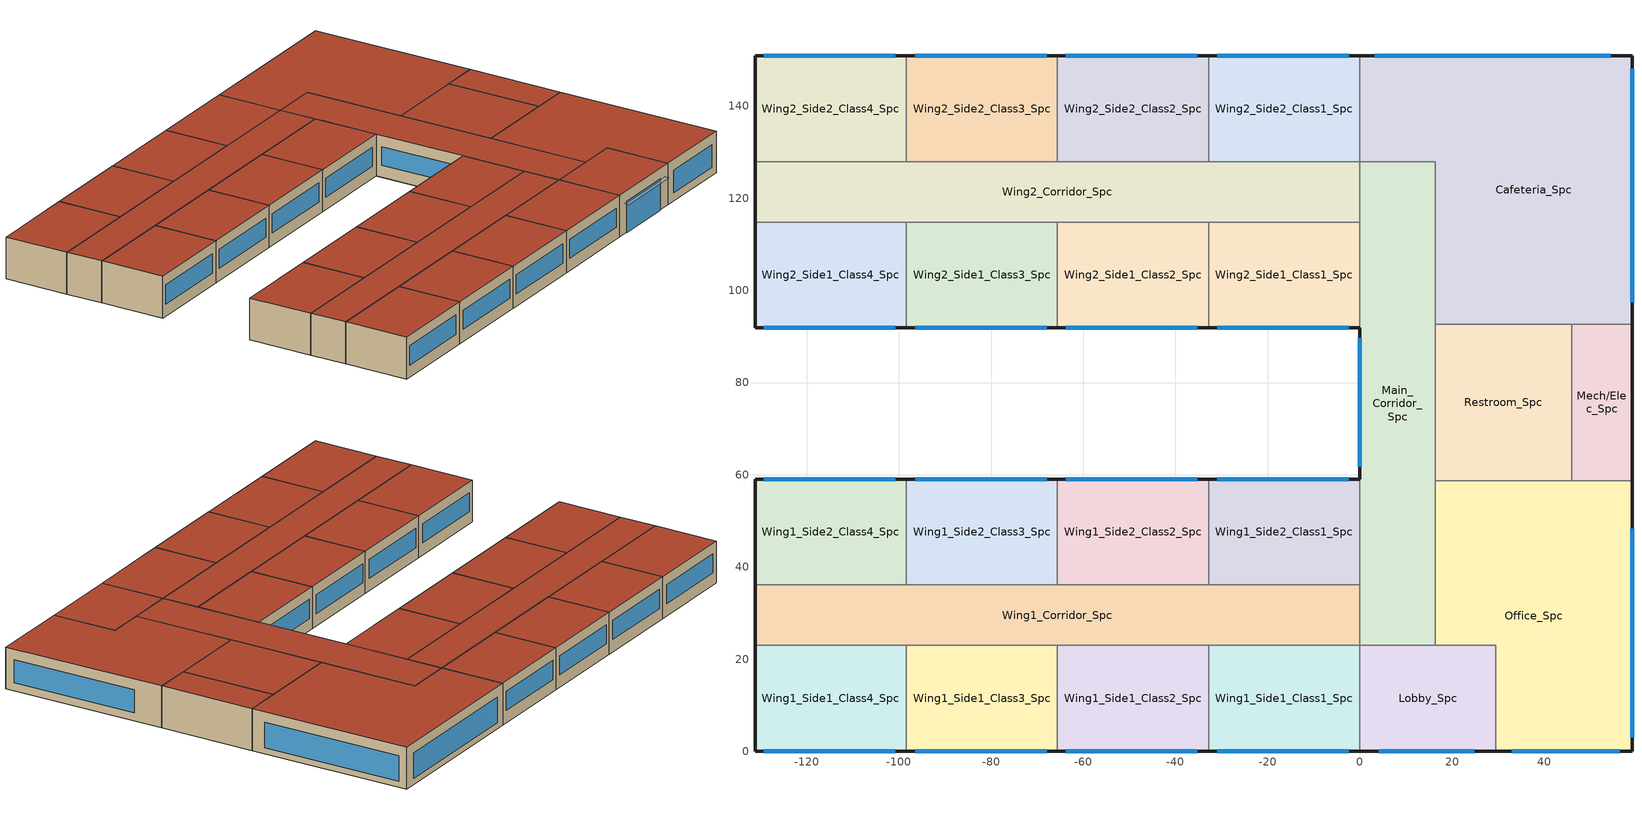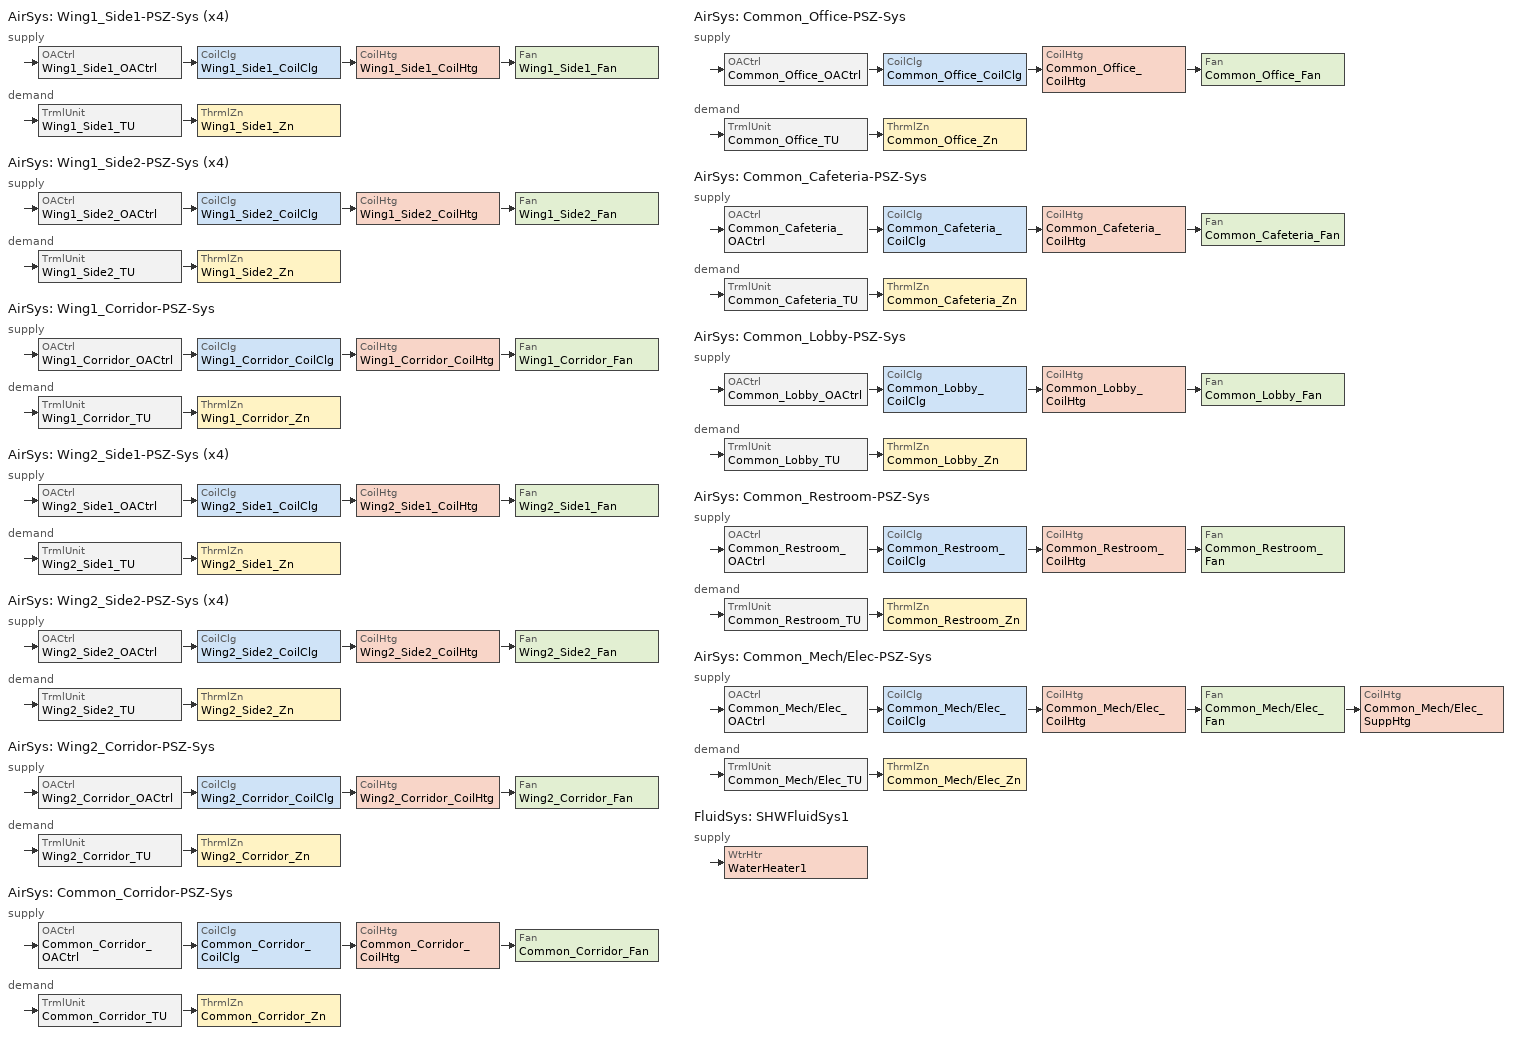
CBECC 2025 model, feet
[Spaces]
Cafeteria_Spc
 floor ground (Base_CZ12-SlabOnOrBelowGradeF073): 59.06,150.92 59.06,92.7 16.4,92.7 16.4,127.95 0,127.95 0,150.92 z0
 wall outside (Base_CZ12-NonresMetalFrameWallU062): 59.06,92.7 59.06,150.92 0,150.92 z0:14.76
 wall to Restroom_Spc (NACM_Interior Wall): 16.4,92.7 45.93,92.7 z0:14.76
 wall to Main_Corridor_Spc (NACM_Interior Wall): 0,127.95 16.4,127.95 16.4,92.7 z0:14.76
 wall to Wing2_Side2_Class1_Spc (NACM_Interior Wall): 0,150.92 0,144.36 0,127.95 z0:14.76
 wall to Mech/Elec_Spc (NACM_Interior Wall): 45.93,92.7 59.06,92.7 z0:14.76
 window (Base_AllCZ_FixedWindowU36): 54.47,150.92 3.25,150.92 / 59.06,97.42 59.06,148.04 z2.04:11.03
 roof outside (Base_CZ12-FlatNonresWoodFramingAndOtherRoofU039): 59.06,92.7 59.06,150.92 0,150.92 0,127.95 16.4,127.95 16.4,92.7 z14.76
Restroom_Spc
 floor ground (Base_CZ12-SlabOnOrBelowGradeF073): 45.93,92.7 45.93,58.68 16.4,58.68 16.4,92.7 z0
 wall to Main_Corridor_Spc (NACM_Interior Wall): 16.4,92.7 16.4,58.68 z0:14.76
 wall to Mech/Elec_Spc (NACM_Interior Wall): 45.93,58.68 45.93,92.7 z0:14.76
 wall to Office_Spc (NACM_Interior Wall): 16.4,58.68 45.93,58.68 z0:14.76
 roof outside (Base_CZ12-FlatNonresWoodFramingAndOtherRoofU039): 45.93,58.68 45.93,92.7 16.4,92.7 16.4,58.68 z14.76
Main_Corridor_Spc
 floor ground (Base_CZ12-SlabOnOrBelowGradeF073): 16.4,127.95 16.4,22.97 0,22.97 0,127.95 z0
 wall outside (Base_CZ12-NonresMetalFrameWallU062): 0,91.86 0,59.06 z0:14.76
 wall to Lobby_Spc (NACM_Interior Wall): 0,22.97 16.4,22.97 z0:14.76
 wall to Wing2_Corridor_Spc (NACM_Interior Wall): 0,127.95 0,114.83 z0:14.76
 wall to Office_Spc (NACM_Interior Wall): 16.4,22.97 16.4,58.68 z0:14.76
 wall to Wing1_Corridor_Spc (NACM_Interior Wall): 0,36.09 0,22.97 z0:14.76
 wall to Wing1_Side2_Class1_Spc (NACM_Interior Wall): 0,59.06 0,36.09 z0:14.76
 wall to Wing2_Side1_Class1_Spc (NACM_Interior Wall): 0,114.83 0,111.55 0,91.86 z0:14.76
 window (Base_AllCZ_FixedWindowU36): 0,89.67 0,61.72 z4.33:10.79
 roof outside (Base_CZ12-FlatNonresWoodFramingAndOtherRoofU039): 16.4,22.97 16.4,127.95 0,127.95 0,22.97 z14.76
Wing2_Side2_Class1_Spc
 floor ground (Base_CZ12-SlabOnOrBelowGradeF073): 0,150.92 0,127.95 -32.81,127.95 -32.81,150.92 z0
 wall outside (Base_CZ12-NonresMetalFrameWallU062): 0,150.92 -32.81,150.92 z0:14.76
 wall to Wing2_Corridor_Spc (NACM_Interior Wall): -32.81,127.95 0,127.95 z0:14.76
 wall to Wing2_Side2_Class2_Spc (NACM_Interior Wall): -32.81,150.92 -32.81,127.95 z0:14.76
 window (Base_AllCZ_FixedWindowU36): -2.4,150.92 -30.94,150.92 z4.27:11.03
 roof outside (Base_CZ12-FlatNonresWoodFramingAndOtherRoofU039): 0,127.95 0,150.92 -32.81,150.92 -32.81,127.95 z14.76
Mech/Elec_Spc
 floor ground (Base_CZ12-SlabOnOrBelowGradeF073): 59.06,92.7 59.06,58.68 45.93,58.68 45.93,92.7 z0
 wall outside (Base_CZ12-NonresMetalFrameWallU062): 59.06,58.68 59.06,92.7 z0:14.76
 wall to Office_Spc (NACM_Interior Wall): 45.93,58.68 59.06,58.68 z0:14.76
 roof outside (Base_CZ12-FlatNonresWoodFramingAndOtherRoofU039): 59.06,58.68 59.06,92.7 45.93,92.7 45.93,58.68 z14.76
Lobby_Spc
 floor ground (Base_CZ12-SlabOnOrBelowGradeF073): 29.53,22.97 29.53,0 0,0 0,22.97 z0
 wall outside (Base_CZ12-NonresMetalFrameWallU062): 0,0 29.53,0 z0:14.76
 wall to Office_Spc (NACM_Interior Wall): 29.53,0 29.53,22.97 16.4,22.97 z0:14.76
 wall to Wing1_Side1_Class1_Spc (NACM_Interior Wall): 0,22.97 0,0 z0:14.76
 window (Base_AllCZ_FixedWindowU36): 4.12,0 24.85,0 z0:10.99
 roof outside (Base_CZ12-FlatNonresWoodFramingAndOtherRoofU039): 29.53,0 29.53,22.97 0,22.97 0,0 z14.76
Office_Spc
 floor ground (Base_CZ12-SlabOnOrBelowGradeF073): 59.06,58.68 59.06,0 29.53,0 29.53,22.97 16.4,22.97 16.4,58.68 z0
 wall outside (Base_CZ12-NonresMetalFrameWallU062): 29.53,0 59.06,0 59.06,58.68 z0:14.76
 window (Base_AllCZ_FixedWindowU36): 59.06,3.07 59.06,48.28 z2.98:11.03; 56.4,0,11.03 32.94,0,11 32.94,0,2.98 56.4,0,2.98
 roof outside (Base_CZ12-FlatNonresWoodFramingAndOtherRoofU039): 59.06,0 59.06,58.68 16.4,58.68 16.4,22.97 29.53,22.97 29.53,0 z14.76
Wing1_Side1_Class1_Spc
 floor ground (Base_CZ12-SlabOnOrBelowGradeF073): 0,22.97 0,0 -32.81,0 -32.81,22.97 z0
 wall outside (Base_CZ12-NonresMetalFrameWallU062): -32.81,0 0,0 z0:14.76
 wall to Wing1_Corridor_Spc (NACM_Interior Wall): 0,22.97 -32.81,22.97 z0:14.76
 wall to Wing1_Side1_Class2_Spc (NACM_Interior Wall): -32.81,22.97 -32.81,0 z0:14.76
 window (Base_AllCZ_FixedWindowU36): -30.94,0 -2.4,0 z4.27:11.03
 roof outside (Base_CZ12-FlatNonresWoodFramingAndOtherRoofU039): 0,0 0,22.97 -32.81,22.97 -32.81,0 z14.76
Wing2_Corridor_Spc
 floor ground (Base_CZ12-SlabOnOrBelowGradeF073): 0,127.95 0,114.83 -131.23,114.83 -131.23,127.95 z0
 wall outside (Base_CZ12-NonresMetalFrameWallU062): -131.23,127.95 -131.23,114.83 z0:14.76
 wall to Wing2_Side2_Class4_Spc (NACM_Interior Wall): -98.43,127.95 -131.23,127.95 z0:14.76
 wall to Wing2_Side2_Class3_Spc (NACM_Interior Wall): -65.62,127.95 -98.43,127.95 z0:14.76
 wall to Wing2_Side2_Class2_Spc (NACM_Interior Wall): -32.81,127.95 -65.62,127.95 z0:14.76
 wall to Wing2_Side1_Class1_Spc (NACM_Interior Wall): -32.81,114.83 0,114.83 z0:14.76
 wall to Wing2_Side1_Class2_Spc (NACM_Interior Wall): -65.62,114.83 -32.81,114.83 z0:14.76
 wall to Wing2_Side1_Class3_Spc (NACM_Interior Wall): -98.43,114.83 -65.62,114.83 z0:14.76
 wall to Wing2_Side1_Class4_Spc (NACM_Interior Wall): -131.23,114.83 -98.43,114.83 z0:14.76
 roof outside (Base_CZ12-FlatNonresWoodFramingAndOtherRoofU039): 0,114.83 0,127.95 -131.23,127.95 -131.23,114.83 z14.76
Wing1_Corridor_Spc
 floor ground (Base_CZ12-SlabOnOrBelowGradeF073): 0,36.09 0,22.97 -131.23,22.97 -131.23,36.09 z0
 wall outside (Base_CZ12-NonresMetalFrameWallU062): -131.23,36.09 -131.23,22.97 z0:14.76
 wall to Wing1_Side2_Class4_Spc (NACM_Interior Wall): -98.43,36.09 -131.23,36.09 z0:14.76
 wall to Wing1_Side2_Class3_Spc (NACM_Interior Wall): -65.62,36.09 -98.43,36.09 z0:14.76
 wall to Wing1_Side2_Class2_Spc (NACM_Interior Wall): -32.81,36.09 -65.62,36.09 z0:14.76
 wall to Wing1_Side2_Class1_Spc (NACM_Interior Wall): 0,36.09 -32.81,36.09 z0:14.76
 wall to Wing1_Side1_Class2_Spc (NACM_Interior Wall): -65.62,22.97 -32.81,22.97 z0:14.76
 wall to Wing1_Side1_Class3_Spc (NACM_Interior Wall): -98.43,22.97 -65.62,22.97 z0:14.76
 wall to Wing1_Side1_Class4_Spc (NACM_Interior Wall): -131.23,22.97 -98.43,22.97 z0:14.76
 roof outside (Base_CZ12-FlatNonresWoodFramingAndOtherRoofU039): 0,22.97 0,36.09 -131.23,36.09 -131.23,22.97 z14.76
Wing1_Side2_Class1_Spc
 floor ground (Base_CZ12-SlabOnOrBelowGradeF073): 0,59.06 0,36.09 -32.81,36.09 -32.81,59.06 z0
 wall outside (Base_CZ12-NonresMetalFrameWallU062): 0,59.06 -32.81,59.06 z0:14.76
 wall to Wing1_Side2_Class2_Spc (NACM_Interior Wall): -32.81,59.06 -32.81,36.09 z0:14.76
 window (Base_AllCZ_FixedWindowU36): -2.4,59.06 -30.94,59.06 z4.27:11.03
 roof outside (Base_CZ12-FlatNonresWoodFramingAndOtherRoofU039): 0,36.09 0,59.06 -32.81,59.06 -32.81,36.09 z14.76
Wing2_Side1_Class1_Spc
 floor ground (Base_CZ12-SlabOnOrBelowGradeF073): 0,114.83 0,91.86 -32.81,91.86 -32.81,114.83 z0
 wall outside (Base_CZ12-NonresMetalFrameWallU062): -32.81,91.86 0,91.86 z0:14.76
 wall to Wing2_Side1_Class2_Spc (NACM_Interior Wall): -32.81,114.83 -32.81,91.86 z0:14.76
 window (Base_AllCZ_FixedWindowU36): -30.94,91.86 -2.4,91.86 z4.27:11.03
 roof outside (Base_CZ12-FlatNonresWoodFramingAndOtherRoofU039): 0,91.86 0,114.83 -32.81,114.83 -32.81,91.86 z14.76
Wing1_Side2_Class4_Spc
 floor ground (Base_CZ12-SlabOnOrBelowGradeF073): -98.43,59.06 -98.43,36.09 -131.23,36.09 -131.23,59.06 z0
 wall outside (Base_CZ12-NonresMetalFrameWallU062): -98.43,59.06 -131.23,59.06 -131.23,36.09 z0:14.76
 wall to Wing1_Side2_Class3_Spc (NACM_Interior Wall): -98.43,36.09 -98.43,59.06 z0:14.76
 window (Base_AllCZ_FixedWindowU36): -100.83,59.06 -129.37,59.06 z4.27:11.03
 roof outside (Base_CZ12-FlatNonresWoodFramingAndOtherRoofU039): -98.43,36.09 -98.43,59.06 -131.23,59.06 -131.23,36.09 z14.76
Wing1_Side2_Class3_Spc
 floor ground (Base_CZ12-SlabOnOrBelowGradeF073): -65.62,59.06 -65.62,36.09 -98.43,36.09 -98.43,59.06 z0
 wall outside (Base_CZ12-NonresMetalFrameWallU062): -65.62,59.06 -98.43,59.06 z0:14.76
 wall to Wing1_Side2_Class2_Spc (NACM_Interior Wall): -65.62,36.09 -65.62,59.06 z0:14.76
 window (Base_AllCZ_FixedWindowU36): -67.89,59.06 -96.43,59.06 z4.27:11.03
 roof outside (Base_CZ12-FlatNonresWoodFramingAndOtherRoofU039): -65.62,36.09 -65.62,59.06 -98.43,59.06 -98.43,36.09 z14.76
Wing1_Side2_Class2_Spc
 floor ground (Base_CZ12-SlabOnOrBelowGradeF073): -32.81,59.06 -32.81,36.09 -65.62,36.09 -65.62,59.06 z0
 wall outside (Base_CZ12-NonresMetalFrameWallU062): -32.81,59.06 -65.62,59.06 z0:14.76
 window (Base_AllCZ_FixedWindowU36): -35.24,59.06 -63.79,59.06 z4.27:11.03
 roof outside (Base_CZ12-FlatNonresWoodFramingAndOtherRoofU039): -32.81,36.09 -32.81,59.06 -65.62,59.06 -65.62,36.09 z14.76
Wing1_Side1_Class2_Spc
 floor ground (Base_CZ12-SlabOnOrBelowGradeF073): -32.81,22.97 -32.81,0 -65.62,0 -65.62,22.97 z0
 wall outside (Base_CZ12-NonresMetalFrameWallU062): -65.62,0 -32.81,0 z0:14.76
 wall to Wing1_Side1_Class3_Spc (NACM_Interior Wall): -65.62,22.97 -65.62,0 z0:14.76
 window (Base_AllCZ_FixedWindowU36): -63.79,0 -35.24,0 z4.27:11.03
 roof outside (Base_CZ12-FlatNonresWoodFramingAndOtherRoofU039): -32.81,0 -32.81,22.97 -65.62,22.97 -65.62,0 z14.76
Wing1_Side1_Class3_Spc
 floor ground (Base_CZ12-SlabOnOrBelowGradeF073): -65.62,22.97 -65.62,0 -98.43,0 -98.43,22.97 z0
 wall outside (Base_CZ12-NonresMetalFrameWallU062): -98.43,0 -65.62,0 z0:14.76
 wall to Wing1_Side1_Class4_Spc (NACM_Interior Wall): -98.43,22.97 -98.43,0 z0:14.76
 window (Base_AllCZ_FixedWindowU36): -96.43,0 -67.89,0 z4.27:11.03
 roof outside (Base_CZ12-FlatNonresWoodFramingAndOtherRoofU039): -65.62,0 -65.62,22.97 -98.43,22.97 -98.43,0 z14.76
Wing1_Side1_Class4_Spc
 floor ground (Base_CZ12-SlabOnOrBelowGradeF073): -98.43,22.97 -98.43,0 -131.23,0 -131.23,22.97 z0
 wall outside (Base_CZ12-NonresMetalFrameWallU062): -131.23,22.97 -131.23,0 -98.43,0 z0:14.76
 window (Base_AllCZ_FixedWindowU36): -129.37,0 -100.83,0 z4.27:11.03
 roof outside (Base_CZ12-FlatNonresWoodFramingAndOtherRoofU039): -98.43,0 -98.43,22.97 -131.23,22.97 -131.23,0 z14.76
Wing2_Side2_Class4_Spc
 floor ground (Base_CZ12-SlabOnOrBelowGradeF073): -98.43,150.92 -98.43,127.95 -131.23,127.95 -131.23,150.92 z0
 wall outside (Base_CZ12-NonresMetalFrameWallU062): -98.43,150.92 -131.23,150.92 -131.23,127.95 z0:14.76
 wall to Wing2_Side2_Class3_Spc (NACM_Interior Wall): -98.43,127.95 -98.43,150.92 z0:14.76
 window (Base_AllCZ_FixedWindowU36): -100.83,150.92 -129.37,150.92 z4.27:11.03
 roof outside (Base_CZ12-FlatNonresWoodFramingAndOtherRoofU039): -98.43,127.95 -98.43,150.92 -131.23,150.92 -131.23,127.95 z14.76
Wing2_Side2_Class3_Spc
 floor ground (Base_CZ12-SlabOnOrBelowGradeF073): -65.62,150.92 -65.62,127.95 -98.43,127.95 -98.43,150.92 z0
 wall outside (Base_CZ12-NonresMetalFrameWallU062): -65.62,150.92 -98.43,150.92 z0:14.76
 wall to Wing2_Side2_Class2_Spc (NACM_Interior Wall): -65.62,127.95 -65.62,150.92 z0:14.76
 window (Base_AllCZ_FixedWindowU36): -67.89,150.92 -96.43,150.92 z4.27:11.03
 roof outside (Base_CZ12-FlatNonresWoodFramingAndOtherRoofU039): -65.62,127.95 -65.62,150.92 -98.43,150.92 -98.43,127.95 z14.76
Wing2_Side2_Class2_Spc
 floor ground (Base_CZ12-SlabOnOrBelowGradeF073): -32.81,150.92 -32.81,127.95 -65.62,127.95 -65.62,150.92 z0
 wall outside (Base_CZ12-NonresMetalFrameWallU062): -32.81,150.92 -65.62,150.92 z0:14.76
 window (Base_AllCZ_FixedWindowU36): -35.24,150.92 -63.79,150.92 z4.27:11.03
 roof outside (Base_CZ12-FlatNonresWoodFramingAndOtherRoofU039): -32.81,127.95 -32.81,150.92 -65.62,150.92 -65.62,127.95 z14.76
Wing2_Side1_Class2_Spc
 floor ground (Base_CZ12-SlabOnOrBelowGradeF073): -32.81,114.83 -32.81,91.86 -65.62,91.86 -65.62,114.83 z0
 wall outside (Base_CZ12-NonresMetalFrameWallU062): -65.62,91.86 -32.81,91.86 z0:14.76
 wall to Wing2_Side1_Class3_Spc (NACM_Interior Wall): -65.62,114.83 -65.62,91.86 z0:14.76
 window (Base_AllCZ_FixedWindowU36): -63.79,91.86 -35.24,91.86 z4.27:11.03
 roof outside (Base_CZ12-FlatNonresWoodFramingAndOtherRoofU039): -32.81,91.86 -32.81,114.83 -65.62,114.83 -65.62,91.86 z14.76
Wing2_Side1_Class3_Spc
 floor ground (Base_CZ12-SlabOnOrBelowGradeF073): -65.62,114.83 -65.62,91.86 -98.43,91.86 -98.43,114.83 z0
 wall outside (Base_CZ12-NonresMetalFrameWallU062): -98.43,91.86 -65.62,91.86 z0:14.76
 wall to Wing2_Side1_Class4_Spc (NACM_Interior Wall): -98.43,114.83 -98.43,91.86 z0:14.76
 window (Base_AllCZ_FixedWindowU36): -96.43,91.86 -67.89,91.86 z4.27:11.03
 roof outside (Base_CZ12-FlatNonresWoodFramingAndOtherRoofU039): -65.62,91.86 -65.62,114.83 -98.43,114.83 -98.43,91.86 z14.76
Wing2_Side1_Class4_Spc
 floor ground (Base_CZ12-SlabOnOrBelowGradeF073): -98.43,114.83 -98.43,91.86 -131.23,91.86 -131.23,114.83 z0
 wall outside (Base_CZ12-NonresMetalFrameWallU062): -131.23,114.83 -131.23,91.86 -98.43,91.86 z0:14.76
 window (Base_AllCZ_FixedWindowU36): -129.37,91.86 -100.83,91.86 z4.27:11.03
 roof outside (Base_CZ12-FlatNonresWoodFramingAndOtherRoofU039): -98.43,91.86 -98.43,114.83 -131.23,114.83 -131.23,91.86 z14.76
shading: 2.12,0 2.12,-2 26.85,-2 26.85,0 z10.99
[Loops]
AirSys 'Wing1_Side1-PSZ-Sys (x4)'
 supply: OACtrl 'Wing1_Side1_OACtrl' > CoilClg 'Wing1_Side1_CoilClg' > CoilHtg 'Wing1_Side1_CoilHtg' > Fan 'Wing1_Side1_Fan'
 demand: TrmlUnit 'Wing1_Side1_TU' > ThrmlZn 'Wing1_Side1_Zn'
AirSys 'Wing1_Side2-PSZ-Sys (x4)'
 supply: OACtrl 'Wing1_Side2_OACtrl' > CoilClg 'Wing1_Side2_CoilClg' > CoilHtg 'Wing1_Side2_CoilHtg' > Fan 'Wing1_Side2_Fan'
 demand: TrmlUnit 'Wing1_Side2_TU' > ThrmlZn 'Wing1_Side2_Zn'
AirSys 'Wing1_Corridor-PSZ-Sys'
 supply: OACtrl 'Wing1_Corridor_OACtrl' > CoilClg 'Wing1_Corridor_CoilClg' > CoilHtg 'Wing1_Corridor_CoilHtg' > Fan 'Wing1_Corridor_Fan'
 demand: TrmlUnit 'Wing1_Corridor_TU' > ThrmlZn 'Wing1_Corridor_Zn'
AirSys 'Wing2_Side1-PSZ-Sys (x4)'
 supply: OACtrl 'Wing2_Side1_OACtrl' > CoilClg 'Wing2_Side1_CoilClg' > CoilHtg 'Wing2_Side1_CoilHtg' > Fan 'Wing2_Side1_Fan'
 demand: TrmlUnit 'Wing2_Side1_TU' > ThrmlZn 'Wing2_Side1_Zn'
AirSys 'Wing2_Side2-PSZ-Sys (x4)'
 supply: OACtrl 'Wing2_Side2_OACtrl' > CoilClg 'Wing2_Side2_CoilClg' > CoilHtg 'Wing2_Side2_CoilHtg' > Fan 'Wing2_Side2_Fan'
 demand: TrmlUnit 'Wing2_Side2_TU' > ThrmlZn 'Wing2_Side2_Zn'
AirSys 'Wing2_Corridor-PSZ-Sys'
 supply: OACtrl 'Wing2_Corridor_OACtrl' > CoilClg 'Wing2_Corridor_CoilClg' > CoilHtg 'Wing2_Corridor_CoilHtg' > Fan 'Wing2_Corridor_Fan'
 demand: TrmlUnit 'Wing2_Corridor_TU' > ThrmlZn 'Wing2_Corridor_Zn'
AirSys 'Common_Corridor-PSZ-Sys'
 supply: OACtrl 'Common_Corridor_OACtrl' > CoilClg 'Common_Corridor_CoilClg' > CoilHtg 'Common_Corridor_CoilHtg' > Fan 'Common_Corridor_Fan'
 demand: TrmlUnit 'Common_Corridor_TU' > ThrmlZn 'Common_Corridor_Zn'
AirSys 'Common_Office-PSZ-Sys'
 supply: OACtrl 'Common_Office_OACtrl' > CoilClg 'Common_Office_CoilClg' > CoilHtg 'Common_Office_CoilHtg' > Fan 'Common_Office_Fan'
 demand: TrmlUnit 'Common_Office_TU' > ThrmlZn 'Common_Office_Zn'
AirSys 'Common_Cafeteria-PSZ-Sys'
 supply: OACtrl 'Common_Cafeteria_OACtrl' > CoilClg 'Common_Cafeteria_CoilClg' > CoilHtg 'Common_Cafeteria_CoilHtg' > Fan 'Common_Cafeteria_Fan'
 demand: TrmlUnit 'Common_Cafeteria_TU' > ThrmlZn 'Common_Cafeteria_Zn'
AirSys 'Common_Lobby-PSZ-Sys'
 supply: OACtrl 'Common_Lobby_OACtrl' > CoilClg 'Common_Lobby_CoilClg' > CoilHtg 'Common_Lobby_CoilHtg' > Fan 'Common_Lobby_Fan'
 demand: TrmlUnit 'Common_Lobby_TU' > ThrmlZn 'Common_Lobby_Zn'
AirSys 'Common_Restroom-PSZ-Sys'
 supply: OACtrl 'Common_Restroom_OACtrl' > CoilClg 'Common_Restroom_CoilClg' > CoilHtg 'Common_Restroom_CoilHtg' > Fan 'Common_Restroom_Fan'
 demand: TrmlUnit 'Common_Restroom_TU' > ThrmlZn 'Common_Restroom_Zn'
AirSys 'Common_Mech/Elec-PSZ-Sys'
 supply: OACtrl 'Common_Mech/Elec_OACtrl' > CoilClg 'Common_Mech/Elec_CoilClg' > CoilHtg 'Common_Mech/Elec_CoilHtg' > Fan 'Common_Mech/Elec_Fan' > CoilHtg 'Common_Mech/Elec_SuppHtg'
 demand: TrmlUnit 'Common_Mech/Elec_TU' > ThrmlZn 'Common_Mech/Elec_Zn'
FluidSys 'SHWFluidSys1'
 supply: WtrHtr 'WaterHeater1'
[Proj]
010112-SchSml-PSZ: ZipCode=95814; AirBarrier=Air barrier - not verified
[Bldg]
Primary School: TotStoryCnt=1; AboveGrdStoryCnt=1
[ConsAssm]
Base_CZ12-NonresMetalFrameWallU062: CompatibleSurfType=ExteriorWall; MatRef[1]=Stucco - 7/8 in.; MatRef[2]=Compliance Insulation R13.99; MatRef[3]=Air - Metal Wall Framing - 16 or 24 in. OC; MatRef[4]=Gypsum Board - 1/2 in.
Base_CZ12-FlatNonresWoodFramingAndOtherRoofU039: CompatibleSurfType=Roof; MatRef[1]=Metal Standing Seam - 1/16 in.; MatRef[2]=Compliance Insulation R24.86; CRRCInitialRefl=0.63; CRRCAgedRefl=0.63; CRRCInitialEmit=0.85; CRRCAgedEmit=0.85; CRRCProdID=XXXX-XXXX
Base_CZ12-SlabOnOrBelowGradeF073: CompatibleSurfType=UndergroundFloor; MatRef[1]=Concrete - 140 lb/ft3 - 6 in.; SlabType=UnheatedSlabOnGrade
NACM_Interior Wall: CompatibleSurfType=InteriorWall; MatRef[1]=NACM_Gypsum Board 5/8in; MatRef[2]=NACM_Gypsum Board 5/8in
[Mat]
Name | CodeCat | CodeItem
Stucco - 7/8 in. | Plastering Materials | Stucco - 7/8 in.
Compliance Insulation R13.99 | Insulation Board | Compliance Insulation R13.99
Air - Metal Wall Framing - 16 or 24 in. OC | Air | Air - Metal Wall Framing - 16 or 24 in. OC
Gypsum Board - 1/2 in. | Bldg Board and Siding | Gypsum Board - 1/2 in.
Metal Standing Seam - 1/16 in. | Roofing | Metal Standing Seam - 1/16 in.
Compliance Insulation R24.86 | Insulation Board | Compliance Insulation R24.86
Concrete - 140 lb/ft3 - 6 in. | Concrete | Concrete - 140 lb/ft3 - 6 in.
NACM_Gypsum Board 5/8in | Bldg Board and Siding | Gypsum Board - 5/8 in.
[FenCons]
Base_AllCZ_FixedWindowU36: FenType=VerticalFenestration; FenProdType=FixedWindow; AssmContext=Manufactured; CertificationMthd=NFRCRated; SHGC=0.25; UFactor=0.36; VT=0.42
[Story]
Level 1
[Spc] Story=Level 1
Name | ThrmlZnRef | Vol | SpcFuncDefaultsRef | SHWFluidSegRef | DsgnInfRt[1] | OccSensorCtrl | SpcFunc | IntLPDReg
Cafeteria_Spc | Common_Cafeteria_Zn | 42220.3 | Cafeteria Defaults | SHWSupply1
Lobby_Spc | Common_Lobby_Zn | 10011.7 | Corridor/Lobby Defaults |  | 0.1 | 1
Main_Corridor_Spc | Common_Corridor_Zn | 25426.6 | Corridor/Lobby Defaults |  |  | 1
Mech/Elec_Spc | Common_Mech/Elec_Zn | 6591.85 | Elec/Mech Room Defaults | SHWSupply1
Office_Spc | Common_Office_Zn | 32500.4 | Office Defaults | SHWSupply1
Restroom_Spc | Common_Restroom_Zn | 14831.7 | Corridor/Lobby Defaults |  |  | 1
Wing1_Corridor_Spc | Wing1_Corridor_Zn | 25426.6 | Corridor/Lobby Defaults |  |  | 1 | Corridor Area
Wing1_Side1_Class1_Spc; Wing1_Side1_Class2_Spc; Wing1_Side1_Class3_Spc; Wing1_Side1_Class4_Spc | Wing1_Side1_Zn | 11124.1 | Classroom Defaults | SHWSupply1
Wing1_Side2_Class1_Spc; Wing1_Side2_Class2_Spc; Wing1_Side2_Class3_Spc | Wing1_Side2_Zn | 11124.1 | Classroom Defaults | SHWSupply1
Wing1_Side2_Class4_Spc | Wing1_Side2_Zn | 11124.1 | Classroom Defaults | SHWSupply1 |  |  |  | 0.8
Wing2_Corridor_Spc | Wing2_Corridor_Zn | 25426.6 | Corridor/Lobby Defaults |  |  | 1
Wing2_Side1_Class1_Spc; Wing2_Side1_Class2_Spc; Wing2_Side1_Class3_Spc; Wing2_Side1_Class4_Spc | Wing2_Side1_Zn | 11124.1 | Classroom Defaults | SHWSupply1
Wing2_Side2_Class1_Spc; Wing2_Side2_Class2_Spc; Wing2_Side2_Class3_Spc; Wing2_Side2_Class4_Spc | Wing2_Side2_Zn | 11124.1 | Classroom Defaults | SHWSupply1
[IntLtgSys]
Name | Spc | LumRef[1] | LumCnt[1] | AllowArea
Wing1_Side1_Class1 LtgSys | Wing1_Side1_Class1_Spc | Recessed 4 x 4 Lamp T-8 | 10
Wing1_Side1_Class1 | Wing1_Side1_Class1_Spc | Stage Lighting | 10 | 500
Wing2_Side1_Class1 LtgSys | Wing2_Side1_Class1_Spc | Recessed 4 x 4 Lamp T-8 | 10
Wing2_Side1_Class1 BoardAllow | Wing2_Side1_Class1_Spc | Chalkboard Track Luminaire | 5
[AirSys] Type=SZAC
Name | CtrlZnRef | Cnt
Wing1_Side1-PSZ-Sys (x4) | Wing1_Side1_Zn | 4
Wing1_Side2-PSZ-Sys (x4) | Wing1_Side2_Zn | 4
Wing1_Corridor-PSZ-Sys | Wing1_Corridor_Zn
Wing2_Side1-PSZ-Sys (x4) | Wing2_Side1_Zn | 4
Wing2_Side2-PSZ-Sys (x4) | Wing2_Side2_Zn | 4
Wing2_Corridor-PSZ-Sys | Wing2_Corridor_Zn
Common_Corridor-PSZ-Sys | Common_Corridor_Zn
Common_Office-PSZ-Sys | Common_Office_Zn
Common_Cafeteria-PSZ-Sys | Common_Cafeteria_Zn
Common_Lobby-PSZ-Sys | Common_Lobby_Zn
Common_Restroom-PSZ-Sys | Common_Restroom_Zn
Common_Mech/Elec-PSZ-Sys | Common_Mech/Elec_Zn
[AirSeg]
Name | Sys | Type | Path
Wing1_Side1_AirSeg-Supply | Wing1_Side1-PSZ-Sys (x4) | Supply | Ducted
Wing1_Side1_AirSeg-Return | Wing1_Side1-PSZ-Sys (x4) | Return | Direct
Wing1_Side2_AirSeg-Supply | Wing1_Side2-PSZ-Sys (x4) | Supply | Ducted
Wing1_Side2_AirSeg-Return | Wing1_Side2-PSZ-Sys (x4) | Return | Direct
Wing1_Corridor_AirSeg-Supply | Wing1_Corridor-PSZ-Sys | Supply | Ducted
Wing1_Corridor_AirSeg-Return | Wing1_Corridor-PSZ-Sys | Return | Direct
Wing2_Side1_AirSeg-Supply | Wing2_Side1-PSZ-Sys (x4) | Supply | Ducted
Wing2_Side1_AirSeg-Return | Wing2_Side1-PSZ-Sys (x4) | Return | Direct
Wing2_Side2_AirSeg-Supply | Wing2_Side2-PSZ-Sys (x4) | Supply | Ducted
Wing2_Side2_AirSeg-Return | Wing2_Side2-PSZ-Sys (x4) | Return | Direct
Wing2_Corridor_AirSeg-Supply | Wing2_Corridor-PSZ-Sys | Supply | Ducted
Wing2_Corridor_AirSeg-Return | Wing2_Corridor-PSZ-Sys | Return | Direct
Common_Corridor_AirSeg-Supply | Common_Corridor-PSZ-Sys | Supply | Ducted
Common_Corridor_AirSeg-Return | Common_Corridor-PSZ-Sys | Return | Direct
Common_Office_AirSeg-Supply | Common_Office-PSZ-Sys | Supply | Ducted
Common_Office_AirSeg-Return | Common_Office-PSZ-Sys | Return | Direct
Common_Cafeteria_AirSeg-Supply | Common_Cafeteria-PSZ-Sys | Supply | Ducted
Common_Cafeteria_AirSeg-Return | Common_Cafeteria-PSZ-Sys | Return | Direct
Common_Lobby_AirSeg-Supply | Common_Lobby-PSZ-Sys | Supply | Ducted
Common_Lobby_AirSeg-Return | Common_Lobby-PSZ-Sys | Return | Direct
Common_Restroom_AirSeg-Supply | Common_Restroom-PSZ-Sys | Supply | Ducted
Common_Restroom_AirSeg-Return | Common_Restroom-PSZ-Sys | Return | Direct
Common_Mech/Elec_AirSeg-Supply | Common_Mech/Elec-PSZ-Sys | Supply | Ducted
Common_Mech/Elec_AirSeg-Return | Common_Mech/Elec-PSZ-Sys | Return | Direct
[CoilClg] Type=DirectExpansion; FuelSrc=Electric; CndsrType=Air
Name | Sys
Wing1_Side1_CoilClg | Wing1_Side1-PSZ-Sys (x4)
Wing1_Side2_CoilClg | Wing1_Side2-PSZ-Sys (x4)
Wing1_Corridor_CoilClg | Wing1_Corridor-PSZ-Sys
Wing2_Side1_CoilClg | Wing2_Side1-PSZ-Sys (x4)
Wing2_Side2_CoilClg | Wing2_Side2-PSZ-Sys (x4)
Wing2_Corridor_CoilClg | Wing2_Corridor-PSZ-Sys
Common_Corridor_CoilClg | Common_Corridor-PSZ-Sys
Common_Office_CoilClg | Common_Office-PSZ-Sys
Common_Cafeteria_CoilClg | Common_Cafeteria-PSZ-Sys
Common_Lobby_CoilClg | Common_Lobby-PSZ-Sys
Common_Restroom_CoilClg | Common_Restroom-PSZ-Sys
Common_Mech/Elec_CoilClg | Common_Mech/Elec-PSZ-Sys
[CoilHtg]
Wing1_Side1_CoilHtg: Sys=Wing1_Side1-PSZ-Sys (x4); Type=Furnace; FuelSrc=Gas; FurnThrmlEff=0.81
Wing1_Side2_CoilHtg: Sys=Wing1_Side2-PSZ-Sys (x4); Type=Furnace; FuelSrc=Gas; FurnThrmlEff=0.81
Wing1_Corridor_CoilHtg: Sys=Wing1_Corridor-PSZ-Sys; Type=Furnace; FuelSrc=Gas; FurnThrmlEff=0.81
Wing2_Side1_CoilHtg: Sys=Wing2_Side1-PSZ-Sys (x4); Type=Furnace; FuelSrc=Gas; FurnThrmlEff=0.81
Wing2_Side2_CoilHtg: Sys=Wing2_Side2-PSZ-Sys (x4); Type=Furnace; FuelSrc=Gas; FurnThrmlEff=0.81
Wing2_Corridor_CoilHtg: Sys=Wing2_Corridor-PSZ-Sys; Type=Furnace; FuelSrc=Gas; FurnThrmlEff=0.81
Common_Corridor_CoilHtg: Sys=Common_Corridor-PSZ-Sys; Type=Furnace; FuelSrc=Gas; FurnThrmlEff=0.81
Common_Office_CoilHtg: Sys=Common_Office-PSZ-Sys; Type=Furnace; FuelSrc=Gas; FurnThrmlEff=0.81
Common_Cafeteria_CoilHtg: Sys=Common_Cafeteria-PSZ-Sys; Type=Furnace; FuelSrc=Gas; FurnThrmlEff=0.81
Common_Lobby_CoilHtg: Sys=Common_Lobby-PSZ-Sys; Type=Furnace; FuelSrc=Gas; FurnThrmlEff=0.81
Common_Restroom_CoilHtg: Sys=Common_Restroom-PSZ-Sys; Type=Furnace; FuelSrc=Gas; FurnThrmlEff=0.81
Common_Mech/Elec_CoilHtg: Sys=Common_Mech/Elec-PSZ-Sys; Type=HeatPump; FuelSrc=Electric; CndsrType=Air; HtPumpCOP=3.1; HtPumpSuppCoilHtgRef=Common_Mech/Elec_SuppHtg; HtPumpCprsrLockoutTemp=32; HtPumpSuppTemp=40; HtPumpCrankcaseHtrCap=150; HtPumpCrankcaseCtrlTemp=40; HtPumpDefHtSrc=Electric; HtPumpDefHtrCap=3413; HtPumpDefCtrl=TimedCycle
Common_Mech/Elec_SuppHtg: Sys=Common_Mech/Elec-PSZ-Sys; Type=Resistance; FuelSrc=Electric
[Fan] CtrlMthd=ConstantVolume; FlowEff=0.61; MtrEff=0.85; MtrPos=InAirStream
Name | Sys
Wing1_Side1_Fan | Wing1_Side1-PSZ-Sys (x4)
Wing1_Side2_Fan | Wing1_Side2-PSZ-Sys (x4)
Wing1_Corridor_Fan | Wing1_Corridor-PSZ-Sys
Wing2_Side1_Fan | Wing2_Side1-PSZ-Sys (x4)
Wing2_Side2_Fan | Wing2_Side2-PSZ-Sys (x4)
Wing2_Corridor_Fan | Wing2_Corridor-PSZ-Sys
Common_Corridor_Fan | Common_Corridor-PSZ-Sys
Common_Office_Fan | Common_Office-PSZ-Sys
Common_Cafeteria_Fan | Common_Cafeteria-PSZ-Sys
Common_Lobby_Fan | Common_Lobby-PSZ-Sys
Common_Restroom_Fan | Common_Restroom-PSZ-Sys
Common_Mech/Elec_Fan | Common_Mech/Elec-PSZ-Sys
[TrmlUnit] Type=Uncontrolled
Name | Sys | ZnServedRef | PriAirSegRef
Wing1_Side1_TU | Wing1_Side1-PSZ-Sys (x4) | Wing1_Side1_Zn | Wing1_Side1_AirSeg-Supply
Wing1_Side2_TU | Wing1_Side2-PSZ-Sys (x4) | Wing1_Side2_Zn | Wing1_Side2_AirSeg-Supply
Wing1_Corridor_TU | Wing1_Corridor-PSZ-Sys | Wing1_Corridor_Zn | Wing1_Corridor_AirSeg-Supply
Wing2_Side1_TU | Wing2_Side1-PSZ-Sys (x4) | Wing2_Side1_Zn | Wing2_Side1_AirSeg-Supply
Wing2_Side2_TU | Wing2_Side2-PSZ-Sys (x4) | Wing2_Side2_Zn | Wing2_Side2_AirSeg-Supply
Wing2_Corridor_TU | Wing2_Corridor-PSZ-Sys | Wing2_Corridor_Zn | Wing2_Corridor_AirSeg-Supply
Common_Corridor_TU | Common_Corridor-PSZ-Sys | Common_Corridor_Zn | Common_Corridor_AirSeg-Supply
Common_Office_TU | Common_Office-PSZ-Sys | Common_Office_Zn | Common_Office_AirSeg-Supply
Common_Cafeteria_TU | Common_Cafeteria-PSZ-Sys | Common_Cafeteria_Zn | Common_Cafeteria_AirSeg-Supply
Common_Lobby_TU | Common_Lobby-PSZ-Sys | Common_Lobby_Zn | Common_Lobby_AirSeg-Supply
Common_Restroom_TU | Common_Restroom-PSZ-Sys | Common_Restroom_Zn | Common_Restroom_AirSeg-Supply
Common_Mech/Elec_TU | Common_Mech/Elec-PSZ-Sys | Common_Mech/Elec_Zn | Common_Mech/Elec_AirSeg-Supply
[OACtrl] EconoCtrlMthd=DifferentialDryBulb; EconoIntegration=Integrated; EconoHiTempLockout=80
Name | Sys | AirSegSupRef | AirSegRetRef
Wing1_Side1_OACtrl | Wing1_Side1-PSZ-Sys (x4) | Wing1_Side1_AirSeg-Supply | Wing1_Side1_AirSeg-Return
Wing1_Side2_OACtrl | Wing1_Side2-PSZ-Sys (x4) | Wing1_Side2_AirSeg-Supply | Wing1_Side2_AirSeg-Return
Wing1_Corridor_OACtrl | Wing1_Corridor-PSZ-Sys | Wing1_Corridor_AirSeg-Supply | Wing1_Corridor_AirSeg-Return
Wing2_Side1_OACtrl | Wing2_Side1-PSZ-Sys (x4) | Wing2_Side1_AirSeg-Supply | Wing2_Side1_AirSeg-Return
Wing2_Side2_OACtrl | Wing2_Side2-PSZ-Sys (x4) | Wing2_Side2_AirSeg-Supply | Wing2_Side2_AirSeg-Return
Wing2_Corridor_OACtrl | Wing2_Corridor-PSZ-Sys | Wing2_Corridor_AirSeg-Supply | Wing2_Corridor_AirSeg-Return
Common_Corridor_OACtrl | Common_Corridor-PSZ-Sys | Common_Corridor_AirSeg-Supply | Common_Corridor_AirSeg-Return
Common_Office_OACtrl | Common_Office-PSZ-Sys | Common_Office_AirSeg-Supply | Common_Office_AirSeg-Return
Common_Cafeteria_OACtrl | Common_Cafeteria-PSZ-Sys | Common_Cafeteria_AirSeg-Supply | Common_Cafeteria_AirSeg-Return
Common_Lobby_OACtrl | Common_Lobby-PSZ-Sys | Common_Lobby_AirSeg-Supply | Common_Lobby_AirSeg-Return
Common_Restroom_OACtrl | Common_Restroom-PSZ-Sys | Common_Restroom_AirSeg-Supply | Common_Restroom_AirSeg-Return
Common_Mech/Elec_OACtrl | Common_Mech/Elec-PSZ-Sys | Common_Mech/Elec_AirSeg-Supply | Common_Mech/Elec_AirSeg-Return
[ThrmlZn] Type=Conditioned
Name | PriAirCondgSysRef[1] | HVACZnCnt | VentCtrlMthd
Common_Restroom_Zn | Common_Restroom-PSZ-Sys
Common_Mech/Elec_Zn | Common_Mech/Elec-PSZ-Sys
Wing1_Side1_Zn | Wing1_Side1-PSZ-Sys (x4) | 4 | CO2Sensors
Wing1_Corridor_Zn | Wing1_Corridor-PSZ-Sys
Wing1_Side2_Zn | Wing1_Side2-PSZ-Sys (x4) | 4 | CO2Sensors
Common_Lobby_Zn | Common_Lobby-PSZ-Sys
Common_Corridor_Zn | Common_Corridor-PSZ-Sys
Wing2_Corridor_Zn | Wing2_Corridor-PSZ-Sys
Wing2_Side2_Zn | Wing2_Side2-PSZ-Sys (x4) | 4 | CO2Sensors
Wing2_Side1_Zn | Wing2_Side1-PSZ-Sys (x4) | 4 | CO2Sensors
Common_Office_Zn | Common_Office-PSZ-Sys
Common_Cafeteria_Zn | Common_Cafeteria-PSZ-Sys |  | CO2Sensors
[FluidSys]
SHWFluidSys1: Type=ServiceHotWater
[WtrHtr]
WaterHeater1: Sys=SHWFluidSys1; FluidSegOutRef=SHWSupply1; FluidSegMakeupRef=SHWMakeup1; StorCap=310; ThrmlEff=0.85; CapRtd=150000
[FluidSeg] Sys=SHWFluidSys1
Name | Type | Src
SHWSupply1 | PrimarySupply
SHWMakeup1 | MakeupFluid | MunicipalWater
[SpcFuncDefaults]
Name | SpcFunc | SHWFluidSegRef
Office Defaults | Office Area (>250 square feet)
Classroom Defaults | Classroom, Lecture, Training, Vocational Areas
Corridor/Lobby Defaults | Corridor Area | SHWSupply1
Cafeteria Defaults | Dining Area (Cafeteria/Fast Food)
Elec/Mech Room Defaults | Electrical, Mechanical, Telephone Rooms
[Lum]
Name | Pwr
Recessed 4 x 4 Lamp T-8 | 106
Chalkboard Track Luminaire | 60
Stage Lighting | 100
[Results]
End Use | Proposed Design Site Elec. (MWh/yr) | Proposed Site Gas (MBtu/yr) | Proposed LSC¹ ($/ft²-yr) | Standard Design Site Elec. (MWh/yr) | Standard Site Gas (MBtu/yr) | Standard LSC¹ ($/ft²-yr) | Compliance Margins LSC¹ ($/ft²-yr)
Space Heating | 0.2 | 147.2 | 3.75 | 19.7 | -- | 5.18 | 1.43
Space Cooling | 28.5 | -- | 5.34 | 28.9 | -- | 5.28 | -0.06
Indoor Fans | 86.9 | -- | 18.03 | 65.3 | -- | 13.53 | -4.50
Heat Rejection | -- | -- | -- | -- | -- | -- | --
Pumps & Misc. | -- | -- | -- | -- | -- | -- | --
Domestic Hot Water | -- | 173.6 | 3.80 | 24.4 | -- | 4.92 | 1.12
Indoor Lighting | 22.8 | -- | 4.83 | 16.4 | -- | 3.58 | -1.25
Total Compliance | 138.4 | 320.8 | 35.75 | 51.2 | 0.0 | 17.51 | -18.24
Receptacle | 48.0 | -- | 9.33 | 48.0 | -- | 9.33 | --
Process | 5.6 | -- | 1.30 | 5.6 | -- | 1.30 | --
Other Lighting | -- | -- | -- | -- | -- | -- | --
Process Motors | -- | -- | -- | -- | -- | -- | --
Photovoltaics | -- | -- | -- | -104.1 | -- | -14.55 | -14.55
Battery Storage | -- | -- | -- | 0.6 | -- | -0.43 | -0.43
Project Total | 192.0 | 320.8 | 46.38 | 104.8 | 0.0 | 28.14 | -18.24
Efficiency Compliance | 138.4 | 320.8 | 35.75 | 154.7 | 0.0 | 32.49 | -3.26
FAIL
